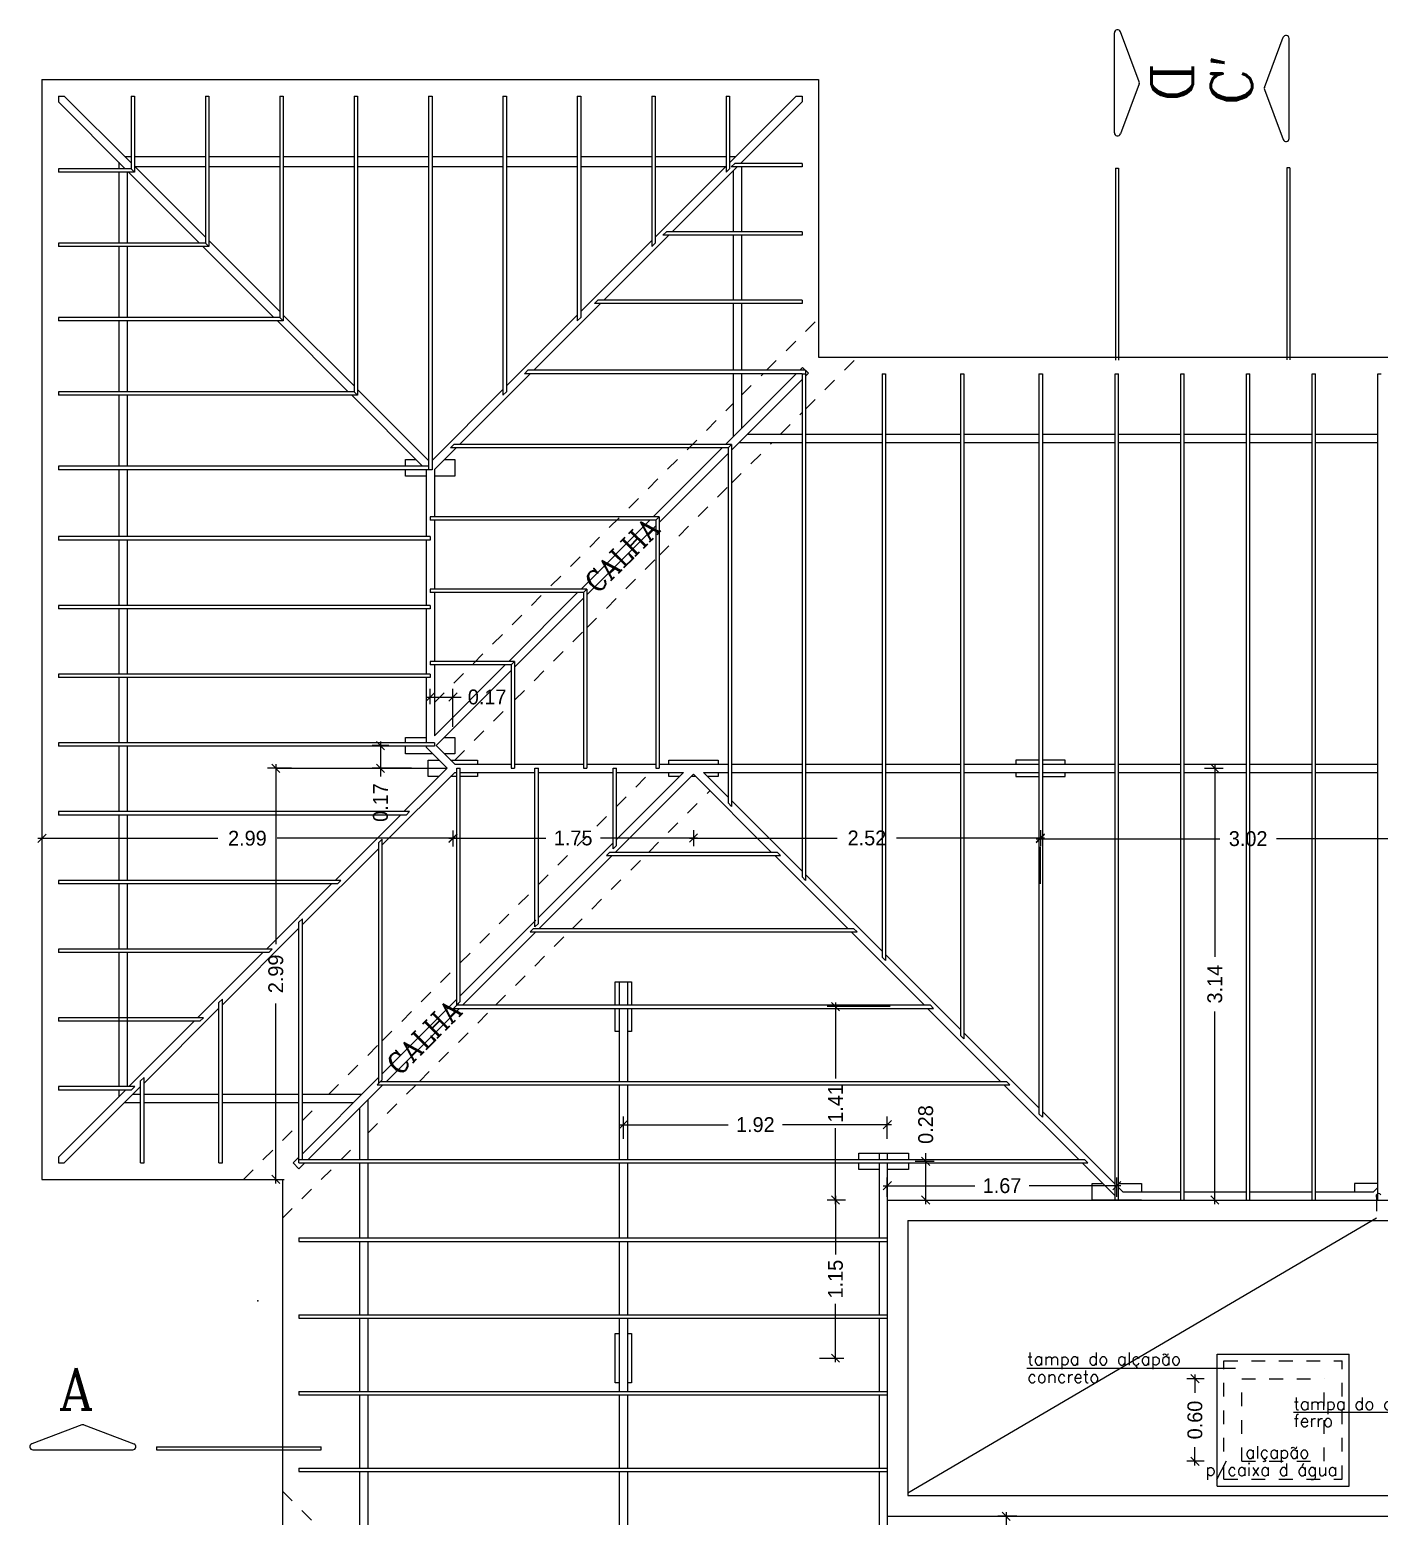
# Model space of a CAD drawing. Extents: x 63 to 100, y -593278 to 70.
# Drawn here: x 82.86 to 92.67, y 58.02 to 68.83 of the extents above; entities that cross this region are included whole.
import ezdxf

# ---------------------------------------------------------------- set-up
doc = ezdxf.new("R2010")
doc.units = 0
doc.header["$LTSCALE"] = 2
doc.linetypes.add('DASHED2', pattern=[0.375, 0.25, -0.125])
doc.layers.get('0').update_dxf_attribs({"linetype": 'CONTINUOUS'})
doc.layers.get('DEFPOINTS').update_dxf_attribs({"linetype": 'CONTINUOUS'})
for name, color, linetype in [('COTAS', 244, 'CONTINUOUS'), ('MADEIRAMENTODETELHADO', 244, 'CONTINUOUS'), ('PAREDE', 7, 'CONTINUOUS'), ('TELHADO', 30, 'CONTINUOUS'), ('TEXTO', 1, 'CONTINUOUS')]:
    doc.layers.add(name, color=color, linetype=linetype)
doc.styles.add('ROMANC', font='ROMANC.SHX')
doc.dimstyles.get("Standard").update_dxf_attribs({"dimtxt": 0.18, "dimasz": 0.18, "dimexe": 0.18, "dimexo": 0.0625, "dimgap": 0.09, "dimtad": 0, "dimtih": 1, "dimtoh": 1, "dimdec": 4, "dimzin": 0, "dimtxsty": 'STANDARD', "dimcen": 0.09, "dimazin": 3, "dimtfac": 1, "dimtdec": 4, "dimtofl": 0, "dimtmove": 0, "dimatfit": 3, "dimtolj": 1, "dimtzin": 0})

# ---------------------------------------------------------------- blocks, each defined once
blk = doc.blocks.new('_OBLIQUE')
at = {"color": 0, "linetype": 'BYBLOCK'}
blk.add_line((-0.5, -0.5), (0.5, 0.5), dxfattribs=at)
blk = doc.blocks.new('*D5')
at = {"color": 244, "linetype": 'BYBLOCK', "ltscale": 0.2}
for p, q in [((71.384, 59.532), (71.257, 59.532)), ((71.317, 59.562), (71.317, 59.43)), ((71.317, 58.902), (71.317, 59.034)), ((71.384, 58.932), (71.257, 58.932))]:
    blk.add_line(p, q, dxfattribs=at)
at = {"layer": 'DEFPOINTS', "color": 0, "linetype": 'BYBLOCK', "ltscale": 0.2}
for p in [(72.224, 59.532), (71.317, 58.932), (72.224, 58.932)]:
    blk.add_point(p, dxfattribs=at)
at = {"color": 244, "linetype": 'BYBLOCK', "ltscale": 0.2, "xscale": 0.06, "yscale": 0.06, "zscale": 0.06}
for p, rotation in [((71.317, 59.532), 90), ((71.317, 58.932), 270)]:
    blk.add_blockref('_OBLIQUE', p, dxfattribs=dict(at, rotation=rotation))
at = {"color": 30, "linetype": 'BYBLOCK', "ltscale": 0.2, "insert": (71.317, 59.232), "char_height": 0.108, "attachment_point": 5, "rotation": 90}
blk.add_mtext('\\A1;0.60', dxfattribs=at)
blk = doc.blocks.new('*D41')
at = {"color": 244, "linetype": 'BYBLOCK', "ltscale": 0.2}
for p, q in [((90.011, 60.6), (90.011, 60.66)), ((89.934, 60.6), (90.071, 60.6)), ((90.011, 60.288), (90.011, 60.6)), ((89.934, 60.318), (90.071, 60.318))]:
    blk.add_line(p, q, dxfattribs=at)
at = {"layer": 'DEFPOINTS', "color": 0, "linetype": 'BYBLOCK', "ltscale": 0.2}
for p in [(89.094, 60.6), (90.011, 60.6), (89.094, 60.318)]:
    blk.add_point(p, dxfattribs=at)
at = {"color": 244, "linetype": 'BYBLOCK', "ltscale": 0.2, "xscale": 0.06, "yscale": 0.06, "zscale": 0.06}
for p, rotation in [((90.011, 60.6), 90), ((90.011, 60.318), 270)]:
    blk.add_blockref('_OBLIQUE', p, dxfattribs=dict(at, rotation=rotation))
at = {"color": 30, "linetype": 'BYBLOCK', "ltscale": 0.2, "insert": (90.011, 60.867), "char_height": 0.108, "attachment_point": 5, "rotation": 90}
blk.add_mtext('\\A1;0.28', dxfattribs=at)
blk = doc.blocks.new('*D42')
at = {"color": 244, "linetype": 'BYBLOCK', "ltscale": 0.2}
for p, q in [((89.064, 61.239), (89.731, 61.239)), ((89.094, 61.158), (89.094, 61.299)), ((90.794, 61.239), (90.127, 61.239)), ((90.764, 61.158), (90.764, 61.299))]:
    blk.add_line(p, q, dxfattribs=at)
at = {"layer": 'DEFPOINTS', "color": 0, "linetype": 'BYBLOCK', "ltscale": 0.2}
for p in [(90.764, 61.239), (89.094, 60.318), (90.764, 60.318)]:
    blk.add_point(p, dxfattribs=at)
at = {"color": 244, "linetype": 'BYBLOCK', "ltscale": 0.2, "xscale": 0.06, "yscale": 0.06, "zscale": 0.06, "rotation": 180}
blk.add_blockref('_OBLIQUE', (89.094, 61.239), dxfattribs=at)
at = {"color": 244, "linetype": 'BYBLOCK', "ltscale": 0.2, "xscale": 0.06, "yscale": 0.06, "zscale": 0.06}
blk.add_blockref('_OBLIQUE', (90.764, 61.239), dxfattribs=at)
at = {"color": 30, "linetype": 'BYBLOCK', "ltscale": 0.2, "insert": (89.929, 61.239), "char_height": 0.108, "attachment_point": 5}
blk.add_mtext('\\A1;1.67', dxfattribs=at)
blk = doc.blocks.new('*D43')
at = {"color": 244, "linetype": 'BYBLOCK', "ltscale": 0.2}
for p, q in [((87.144, 60.984), (87.936, 60.984)), ((87.174, 60.882), (87.174, 61.044)), ((89.124, 60.984), (88.332, 60.984)), ((89.094, 60.882), (89.094, 61.044))]:
    blk.add_line(p, q, dxfattribs=at)
at = {"layer": 'DEFPOINTS', "color": 0, "linetype": 'BYBLOCK', "ltscale": 0.2}
for p in [(89.094, 60.984), (87.174, 60.042), (89.094, 60.042)]:
    blk.add_point(p, dxfattribs=at)
at = {"color": 244, "linetype": 'BYBLOCK', "ltscale": 0.2, "xscale": 0.06, "yscale": 0.06, "zscale": 0.06, "rotation": 180}
blk.add_blockref('_OBLIQUE', (87.174, 60.984), dxfattribs=at)
at = {"color": 244, "linetype": 'BYBLOCK', "ltscale": 0.2, "xscale": 0.06, "yscale": 0.06, "zscale": 0.06}
blk.add_blockref('_OBLIQUE', (89.094, 60.984), dxfattribs=at)
at = {"color": 30, "linetype": 'BYBLOCK', "ltscale": 0.2, "insert": (88.134, 60.984), "char_height": 0.108, "attachment_point": 5}
blk.add_mtext('\\A1;1.92', dxfattribs=at)
blk = doc.blocks.new('*D44')
at = {"color": 244, "linetype": 'BYBLOCK', "ltscale": 0.2}
for p, q in [((88.18, 61.755), (88.18, 61.201)), ((88.577, 61.725), (88.12, 61.725)), ((88.18, 60.288), (88.18, 60.841)), ((88.254, 60.318), (88.12, 60.318))]:
    blk.add_line(p, q, dxfattribs=at)
at = {"layer": 'DEFPOINTS', "color": 0, "linetype": 'BYBLOCK', "ltscale": 0.2}
for p in [(89.417, 61.725), (88.18, 60.318), (89.094, 60.318)]:
    blk.add_point(p, dxfattribs=at)
at = {"color": 244, "linetype": 'BYBLOCK', "ltscale": 0.2, "xscale": 0.06, "yscale": 0.06, "zscale": 0.06}
for p, rotation in [((88.18, 61.725), 90), ((88.18, 60.318), 270)]:
    blk.add_blockref('_OBLIQUE', p, dxfattribs=dict(at, rotation=rotation))
at = {"color": 30, "linetype": 'BYBLOCK', "ltscale": 0.2, "insert": (88.18, 61.021), "char_height": 0.108, "attachment_point": 5, "rotation": 90}
blk.add_mtext('\\A1;1.41', dxfattribs=at)
blk = doc.blocks.new('*D45')
at = {"color": 244, "linetype": 'BYBLOCK', "ltscale": 0.2}
for p, q in [((88.19, 60.348), (88.19, 59.923)), ((88.254, 60.318), (88.13, 60.318)), ((88.19, 59.138), (88.19, 59.563)), ((88.074, 59.168), (88.25, 59.168))]:
    blk.add_line(p, q, dxfattribs=at)
at = {"layer": 'DEFPOINTS', "color": 0, "linetype": 'BYBLOCK', "ltscale": 0.2}
for p in [(89.094, 60.318), (87.234, 59.168), (88.19, 59.168)]:
    blk.add_point(p, dxfattribs=at)
at = {"color": 244, "linetype": 'BYBLOCK', "ltscale": 0.2, "xscale": 0.06, "yscale": 0.06, "zscale": 0.06}
for p, rotation in [((88.19, 60.318), 90), ((88.19, 59.168), 270)]:
    blk.add_blockref('_OBLIQUE', p, dxfattribs=dict(at, rotation=rotation))
at = {"color": 30, "linetype": 'BYBLOCK', "ltscale": 0.2, "insert": (88.19, 59.743), "char_height": 0.108, "attachment_point": 5, "rotation": 90}
blk.add_mtext('\\A1;1.15', dxfattribs=at)
blk = doc.blocks.new('*D46')
at = {"color": 244, "linetype": 'BYBLOCK', "ltscale": 0.2}
for p, q in [((92.144, 63.488), (92.144, 62.086)), ((92.069, 63.458), (92.204, 63.458)), ((92.144, 60.288), (92.144, 61.69)), ((92.069, 60.318), (92.204, 60.318))]:
    blk.add_line(p, q, dxfattribs=at)
at = {"layer": 'DEFPOINTS', "color": 0, "linetype": 'BYBLOCK', "ltscale": 0.2}
for p in [(91.229, 63.458), (92.144, 63.458), (91.229, 60.318)]:
    blk.add_point(p, dxfattribs=at)
at = {"color": 244, "linetype": 'BYBLOCK', "ltscale": 0.2, "xscale": 0.06, "yscale": 0.06, "zscale": 0.06}
for p, rotation in [((92.144, 63.458), 90), ((92.144, 60.318), 270)]:
    blk.add_blockref('_OBLIQUE', p, dxfattribs=dict(at, rotation=rotation))
at = {"color": 30, "linetype": 'BYBLOCK', "ltscale": 0.2, "insert": (92.144, 61.888), "char_height": 0.108, "attachment_point": 5, "rotation": 90}
blk.add_mtext('\\A1;3.14', dxfattribs=at)
blk = doc.blocks.new('*D47')
at = {"color": 244, "linetype": 'BYBLOCK', "ltscale": 0.2}
for p, q in [((85.577, 63.488), (85.577, 62.179)), ((85.691, 63.458), (85.517, 63.458)), ((85.577, 60.438), (85.577, 61.747)), ((85.534, 60.468), (85.637, 60.468))]:
    blk.add_line(p, q, dxfattribs=at)
at = {"layer": 'DEFPOINTS', "color": 0, "linetype": 'BYBLOCK', "ltscale": 0.2}
for p in [(85.577, 63.458), (86.531, 63.458), (84.694, 60.468)]:
    blk.add_point(p, dxfattribs=at)
at = {"color": 244, "linetype": 'BYBLOCK', "ltscale": 0.2, "xscale": 0.06, "yscale": 0.06, "zscale": 0.06}
for p, rotation in [((85.577, 63.458), 90), ((85.577, 60.468), 270)]:
    blk.add_blockref('_OBLIQUE', p, dxfattribs=dict(at, rotation=rotation))
at = {"color": 30, "linetype": 'BYBLOCK', "ltscale": 0.2, "insert": (85.577, 61.963), "char_height": 0.108, "attachment_point": 5, "rotation": 90}
blk.add_mtext('\\A1;2.99', dxfattribs=at)
blk = doc.blocks.new('*D48')
at = {"color": 244, "linetype": 'BYBLOCK', "ltscale": 0.2}
for p, q in [((84.929, 63.623), (84.808, 63.623)), ((84.868, 63.653), (84.868, 63.458)), ((85.094, 63.458), (84.808, 63.458)), ((84.868, 63.458), (84.868, 63.398))]:
    blk.add_line(p, q, dxfattribs=at)
at = {"layer": 'DEFPOINTS', "color": 0, "linetype": 'BYBLOCK', "ltscale": 0.2}
for p in [(85.769, 63.623), (84.868, 63.458), (85.934, 63.458)]:
    blk.add_point(p, dxfattribs=at)
at = {"color": 244, "linetype": 'BYBLOCK', "ltscale": 0.2, "xscale": 0.06, "yscale": 0.06, "zscale": 0.06}
for p, rotation in [((84.868, 63.623), 90), ((84.868, 63.458), 270)]:
    blk.add_blockref('_OBLIQUE', p, dxfattribs=dict(at, rotation=rotation))
at = {"color": 30, "linetype": 'BYBLOCK', "ltscale": 0.2, "insert": (84.868, 63.209), "char_height": 0.108, "attachment_point": 5, "rotation": 90}
blk.add_mtext('\\A1;0.17', dxfattribs=at)
blk = doc.blocks.new('*D49')
at = {"color": 244, "linetype": 'BYBLOCK', "ltscale": 0.2}
for p, q in [((85.769, 64.463), (85.769, 64.575)), ((85.934, 64.298), (85.934, 64.575)), ((85.739, 64.515), (85.934, 64.515)), ((85.934, 64.515), (85.994, 64.515))]:
    blk.add_line(p, q, dxfattribs=at)
at = {"layer": 'DEFPOINTS', "color": 0, "linetype": 'BYBLOCK', "ltscale": 0.2}
for p in [(85.934, 64.515), (85.769, 63.623), (85.934, 63.458)]:
    blk.add_point(p, dxfattribs=at)
at = {"color": 244, "linetype": 'BYBLOCK', "ltscale": 0.2, "xscale": 0.06, "yscale": 0.06, "zscale": 0.06, "rotation": 180}
blk.add_blockref('_OBLIQUE', (85.769, 64.515), dxfattribs=at)
at = {"color": 244, "linetype": 'BYBLOCK', "ltscale": 0.2, "xscale": 0.06, "yscale": 0.06, "zscale": 0.06}
blk.add_blockref('_OBLIQUE', (85.934, 64.515), dxfattribs=at)
at = {"color": 30, "linetype": 'BYBLOCK', "ltscale": 0.2, "insert": (86.183, 64.515), "char_height": 0.108, "attachment_point": 5}
blk.add_mtext('\\A1;0.17', dxfattribs=at)
blk = doc.blocks.new('*D50')
at = {"color": 244, "linetype": 'BYBLOCK', "ltscale": 0.2}
for p, q in [((82.944, 62.618), (82.944, 62.505)), ((85.934, 62.618), (85.934, 62.505)), ((82.914, 62.565), (84.223, 62.565)), ((85.964, 62.565), (84.655, 62.565))]:
    blk.add_line(p, q, dxfattribs=at)
at = {"layer": 'DEFPOINTS', "color": 0, "linetype": 'BYBLOCK', "ltscale": 0.2}
for p in [(82.944, 63.458), (85.934, 63.458), (82.944, 62.565)]:
    blk.add_point(p, dxfattribs=at)
at = {"color": 244, "linetype": 'BYBLOCK', "ltscale": 0.2, "xscale": 0.06, "yscale": 0.06, "zscale": 0.06, "rotation": 180}
blk.add_blockref('_OBLIQUE', (82.944, 62.565), dxfattribs=at)
at = {"color": 244, "linetype": 'BYBLOCK', "ltscale": 0.2, "xscale": 0.06, "yscale": 0.06, "zscale": 0.06}
blk.add_blockref('_OBLIQUE', (85.934, 62.565), dxfattribs=at)
at = {"color": 30, "linetype": 'BYBLOCK', "ltscale": 0.2, "insert": (84.439, 62.565), "char_height": 0.108, "attachment_point": 5}
blk.add_mtext('\\A1;2.99', dxfattribs=at)
blk = doc.blocks.new('*D51')
at = {"color": 244, "linetype": 'BYBLOCK', "ltscale": 0.2}
for p, q in [((85.934, 62.618), (85.934, 62.503)), ((87.684, 62.618), (87.684, 62.503)), ((85.904, 62.563), (86.611, 62.563)), ((87.714, 62.563), (87.007, 62.563))]:
    blk.add_line(p, q, dxfattribs=at)
at = {"layer": 'DEFPOINTS', "color": 0, "linetype": 'BYBLOCK', "ltscale": 0.2}
for p in [(85.934, 63.458), (87.684, 63.458), (87.684, 62.563)]:
    blk.add_point(p, dxfattribs=at)
at = {"color": 244, "linetype": 'BYBLOCK', "ltscale": 0.2, "xscale": 0.06, "yscale": 0.06, "zscale": 0.06, "rotation": 180}
blk.add_blockref('_OBLIQUE', (85.934, 62.563), dxfattribs=at)
at = {"color": 244, "linetype": 'BYBLOCK', "ltscale": 0.2, "xscale": 0.06, "yscale": 0.06, "zscale": 0.06}
blk.add_blockref('_OBLIQUE', (87.684, 62.563), dxfattribs=at)
at = {"color": 30, "linetype": 'BYBLOCK', "ltscale": 0.2, "insert": (86.809, 62.563), "char_height": 0.108, "attachment_point": 5}
blk.add_mtext('\\A1;1.75', dxfattribs=at)
blk = doc.blocks.new('*D52')
at = {"color": 244, "linetype": 'BYBLOCK', "ltscale": 0.2}
for p, q in [((87.684, 62.618), (87.684, 62.5)), ((90.208, 62.618), (90.208, 62.5)), ((87.654, 62.56), (88.73, 62.56)), ((90.238, 62.56), (89.162, 62.56))]:
    blk.add_line(p, q, dxfattribs=at)
at = {"layer": 'DEFPOINTS', "color": 0, "linetype": 'BYBLOCK', "ltscale": 0.2}
for p in [(87.684, 63.458), (90.208, 63.458), (90.208, 62.56)]:
    blk.add_point(p, dxfattribs=at)
at = {"color": 244, "linetype": 'BYBLOCK', "ltscale": 0.2, "xscale": 0.06, "yscale": 0.06, "zscale": 0.06, "rotation": 180}
blk.add_blockref('_OBLIQUE', (87.684, 62.56), dxfattribs=at)
at = {"color": 244, "linetype": 'BYBLOCK', "ltscale": 0.2, "xscale": 0.06, "yscale": 0.06, "zscale": 0.06}
blk.add_blockref('_OBLIQUE', (90.208, 62.56), dxfattribs=at)
at = {"color": 30, "linetype": 'BYBLOCK', "ltscale": 0.2, "insert": (88.946, 62.56), "char_height": 0.108, "attachment_point": 5}
blk.add_mtext('\\A1;2.52', dxfattribs=at)
blk = doc.blocks.new('*D53')
at = {"color": 244, "linetype": 'BYBLOCK', "ltscale": 0.2}
for p, q in [((90.178, 62.946), (91.512, 62.946)), ((93.261, 62.946), (91.926, 62.946)), ((90.208, 62.618), (90.208, 62.886)), ((93.231, 62.618), (93.231, 62.886))]:
    blk.add_line(p, q, dxfattribs=at)
at = {"layer": 'DEFPOINTS', "color": 0, "linetype": 'BYBLOCK', "ltscale": 0.2}
for p in [(90.208, 63.458), (93.231, 63.458), (93.231, 62.946)]:
    blk.add_point(p, dxfattribs=at)
at = {"color": 244, "linetype": 'BYBLOCK', "ltscale": 0.2, "xscale": 0.06, "yscale": 0.06, "zscale": 0.06, "rotation": 180}
blk.add_blockref('_OBLIQUE', (90.208, 62.946), dxfattribs=at)
at = {"color": 244, "linetype": 'BYBLOCK', "ltscale": 0.2, "xscale": 0.06, "yscale": 0.06, "zscale": 0.06}
blk.add_blockref('_OBLIQUE', (93.231, 62.946), dxfattribs=at)
at = {"color": 30, "linetype": 'BYBLOCK', "ltscale": 0.2, "insert": (91.719, 62.946), "char_height": 0.108, "attachment_point": 5}
blk.add_mtext('\\A1;3.02', dxfattribs=at)
blk = doc.blocks.new('*D54')
at = {"color": 244, "linetype": 'BYBLOCK', "ltscale": 0.2}
for p, q in [((89.454, 58.018), (89.316, 58.018)), ((89.376, 58.048), (89.376, 57.556)), ((89.376, 56.667), (89.376, 57.16)), ((89.454, 56.697), (89.316, 56.697))]:
    blk.add_line(p, q, dxfattribs=at)
at = {"layer": 'DEFPOINTS', "color": 0, "linetype": 'BYBLOCK', "ltscale": 0.2}
for p in [(89.376, 58.018), (90.294, 58.018), (90.294, 56.697)]:
    blk.add_point(p, dxfattribs=at)
at = {"color": 244, "linetype": 'BYBLOCK', "ltscale": 0.2, "xscale": 0.06, "yscale": 0.06, "zscale": 0.06}
for p, rotation in [((89.376, 58.018), 90), ((89.376, 56.697), 270)]:
    blk.add_blockref('_OBLIQUE', p, dxfattribs=dict(at, rotation=rotation))
at = {"color": 30, "linetype": 'BYBLOCK', "ltscale": 0.2, "insert": (89.376, 57.358), "char_height": 0.108, "attachment_point": 5, "rotation": 90}
blk.add_mtext('\\A1;1.32', dxfattribs=at)

msp = doc.modelspace()

# ---------------------------------------------------------------- linework, layer by layer
at = {"layer": 'COTAS', "color": 244, "ltscale": 0.2}
msp.add_line((84.646, 63.458), (85.892, 63.458), dxfattribs=at)
at = {"layer": 'MADEIRAMENTODETELHADO', "color": 30, "linetype": 'CONTINUOUS', "ltscale": 0.5}
for p, q in [((82.944, 68.468), (82.944, 60.468)), ((82.944, 68.468), (88.594, 68.468)), ((88.594, 68.468), (88.594, 66.448)), ((83.593, 68.348), (83.593, 67.819)), ((83.593, 68.348), (83.618, 68.348)), ((83.618, 68.348), (83.618, 67.794)), ((84.134, 68.348), (84.134, 67.278)), ((84.134, 68.348), (84.159, 68.348)), ((84.159, 68.348), (84.159, 67.253)), ((84.675, 68.348), (84.675, 66.737)), ((84.675, 68.348), (84.7, 68.348)), ((84.7, 68.348), (84.7, 66.712)), ((85.216, 68.348), (85.216, 66.196)), ((85.216, 68.348), (85.241, 68.348)), ((85.241, 68.348), (85.241, 66.171)), ((85.757, 68.348), (85.757, 65.63)), ((85.757, 68.348), (85.782, 68.348)), ((85.782, 68.348), (85.782, 65.63)), ((86.298, 68.348), (86.298, 66.171)), ((86.298, 68.348), (86.323, 68.348)), ((86.323, 68.348), (86.323, 66.196)), ((86.839, 68.348), (86.839, 66.712)), ((86.839, 68.348), (86.864, 68.348)), ((86.864, 68.348), (86.864, 66.737)), ((87.38, 68.348), (87.38, 67.253)), ((87.38, 68.348), (87.405, 68.348)), ((87.405, 68.348), (87.405, 67.278)), ((87.921, 68.348), (87.921, 67.794)), ((87.921, 68.348), (87.946, 68.348)), ((87.946, 68.348), (87.946, 67.819)), ((83.547, 67.908), (83.593, 67.908)), ((83.618, 67.908), (84.134, 67.908)), ((84.159, 67.908), (84.675, 67.908)), ((84.7, 67.908), (85.216, 67.908)), ((85.241, 67.908), (85.757, 67.908)), ((85.782, 67.908), (86.298, 67.908)), ((86.323, 67.908), (86.839, 67.908)), ((86.864, 67.908), (87.38, 67.908)), ((87.405, 67.908), (87.921, 67.908)), ((87.946, 67.908), (87.992, 67.908)), ((83.064, 67.819), (83.064, 67.794)), ((83.504, 67.866), (83.504, 67.819)), ((83.504, 67.794), (83.504, 67.278)), ((83.564, 67.794), (83.564, 67.278)), ((87.974, 67.806), (87.974, 67.36)), ((88.034, 67.866), (88.034, 67.858)), ((88.034, 67.833), (88.034, 67.36)), ((88.474, 67.858), (88.474, 67.833)), ((88.474, 67.36), (88.474, 67.335)), ((83.064, 67.278), (83.064, 67.253)), ((83.504, 67.253), (83.504, 66.737)), ((83.564, 67.253), (83.564, 66.737)), ((87.974, 67.335), (87.974, 66.863)), ((88.034, 67.335), (88.034, 66.863)), ((87.974, 66.838), (87.974, 66.353)), ((88.034, 66.838), (88.034, 66.353)), ((88.474, 66.863), (88.474, 66.838)), ((83.064, 66.737), (83.064, 66.712)), ((83.504, 66.712), (83.504, 66.196)), ((83.564, 66.712), (83.564, 66.196)), ((88.594, 66.448), (94.844, 66.448)), ((87.974, 66.328), (87.974, 65.87)), ((88.034, 66.328), (88.034, 65.93)), ((88.474, 66.328), (88.499, 66.328)), ((89.057, 66.328), (89.082, 66.328)), ((89.627, 66.328), (89.652, 66.328)), ((90.197, 66.328), (90.222, 66.328)), ((90.752, 66.328), (90.777, 66.328)), ((91.229, 66.328), (91.254, 66.328)), ((91.707, 66.328), (91.732, 66.328)), ((92.184, 66.328), (92.209, 66.328)), ((92.662, 66.328), (92.687, 66.328)), ((83.064, 66.196), (83.064, 66.171)), ((83.504, 66.171), (83.504, 65.655)), ((83.564, 66.171), (83.564, 65.655)), ((88.077, 65.888), (88.474, 65.888)), ((88.499, 65.888), (89.057, 65.888)), ((89.082, 65.888), (89.627, 65.888)), ((89.652, 65.888), (90.197, 65.888)), ((90.222, 65.888), (90.752, 65.888)), ((90.777, 65.888), (91.229, 65.888)), ((91.254, 65.888), (91.707, 65.888)), ((91.732, 65.888), (92.184, 65.888)), ((92.209, 65.888), (92.662, 65.888)), ((88.017, 65.828), (88.474, 65.828)), ((88.499, 65.828), (89.057, 65.828)), ((89.082, 65.828), (89.627, 65.828)), ((89.652, 65.828), (90.197, 65.828)), ((90.222, 65.828), (90.752, 65.828)), ((90.777, 65.828), (91.229, 65.828)), ((91.254, 65.828), (91.707, 65.828)), ((91.732, 65.828), (92.184, 65.828)), ((92.209, 65.828), (92.662, 65.828)), ((83.064, 65.655), (83.064, 65.63)), ((83.504, 65.63), (83.504, 65.143)), ((83.564, 65.63), (83.564, 65.143)), ((83.064, 65.143), (83.064, 65.118)), ((83.504, 65.118), (83.504, 64.643)), ((83.564, 65.118), (83.564, 64.643)), ((83.064, 64.643), (83.064, 64.618)), ((83.504, 64.618), (83.504, 64.143)), ((83.564, 64.618), (83.564, 64.143)), ((83.064, 64.143), (83.064, 64.118)), ((83.504, 64.118), (83.504, 63.643)), ((83.564, 64.118), (83.564, 63.643)), ((83.064, 63.643), (83.064, 63.618)), ((83.504, 63.618), (83.504, 63.143)), ((83.564, 63.618), (83.564, 63.143)), ((83.064, 63.143), (83.064, 63.118)), ((83.504, 63.118), (83.504, 62.643)), ((83.564, 63.118), (83.564, 62.643)), ((83.064, 62.643), (83.064, 62.618)), ((83.504, 62.618), (83.504, 62.143)), ((83.564, 62.618), (83.564, 62.143)), ((83.064, 62.143), (83.064, 62.118)), ((83.504, 62.118), (83.504, 61.143)), ((83.564, 62.118), (83.564, 61.143)), ((87.144, 61.905), (87.144, 61.737)), ((87.204, 61.905), (87.204, 61.737)), ((83.064, 61.643), (83.064, 61.618)), ((87.144, 61.712), (87.144, 61.181)), ((87.204, 61.712), (87.204, 61.181)), ((83.064, 61.143), (83.064, 61.118)), ((83.504, 61.118), (83.504, 61.07)), ((83.607, 61.088), (83.662, 61.088)), ((83.687, 61.088), (84.232, 61.088)), ((84.257, 61.088), (84.814, 61.088)), ((84.839, 61.088), (85.272, 61.088)), ((87.144, 61.156), (87.144, 60.613)), ((87.204, 61.156), (87.204, 60.613)), ((83.547, 61.028), (83.662, 61.028)), ((83.687, 61.028), (84.232, 61.028)), ((84.257, 61.028), (84.814, 61.028)), ((84.839, 61.028), (85.212, 61.028)), ((85.254, 60.986), (85.254, 60.613)), ((85.314, 61.046), (85.314, 60.613)), ((83.662, 60.588), (83.687, 60.588)), ((84.232, 60.588), (84.257, 60.588)), ((85.254, 60.588), (85.254, 60.042)), ((85.314, 60.588), (85.314, 60.042)), ((87.144, 60.588), (87.144, 60.042)), ((87.204, 60.588), (87.204, 60.042)), ((82.944, 60.468), (84.694, 60.468)), ((84.694, 60.468), (84.694, 57.918)), ((84.814, 60.042), (84.814, 60.017)), ((85.254, 60.017), (85.254, 59.484)), ((85.314, 60.017), (85.314, 59.484)), ((87.144, 60.017), (87.144, 59.484)), ((87.204, 60.017), (87.204, 59.484)), ((84.814, 59.484), (84.814, 59.459)), ((85.254, 59.459), (85.254, 58.926)), ((85.314, 59.459), (85.314, 58.926)), ((87.144, 59.459), (87.144, 58.926)), ((87.204, 59.459), (87.204, 58.926)), ((84.814, 58.926), (84.814, 58.901)), ((85.254, 58.901), (85.254, 58.368)), ((85.314, 58.901), (85.314, 58.368)), ((87.144, 58.901), (87.144, 58.368)), ((87.204, 58.901), (87.204, 58.368)), ((84.814, 58.368), (84.814, 58.343)), ((85.254, 58.343), (85.254, 57.798)), ((85.314, 58.343), (85.314, 57.798)), ((87.144, 58.343), (87.144, 57.798)), ((87.204, 58.343), (87.204, 57.798))]:
    msp.add_line(p, q, dxfattribs=at)
at = {"layer": 'MADEIRAMENTODETELHADO', "color": 244, "linetype": 'CONTINUOUS', "ltscale": 0.5}
for p, q in [((83.064, 68.348), (83.107, 68.348)), ((83.064, 68.348), (83.064, 68.306)), ((88.432, 68.348), (88.474, 68.348)), ((88.474, 68.348), (88.474, 68.306)), ((83.064, 60.63), (83.064, 60.588)), ((83.064, 60.588), (83.107, 60.588))]:
    msp.add_line(p, q, dxfattribs=at)
at = {"layer": 'MADEIRAMENTODETELHADO', "color": 30, "ltscale": 0.2}
msp.add_line((92.654, 60.338), (92.654, 60.356), dxfattribs=at)
at = {"layer": 'MADEIRAMENTODETELHADO', "color": 5, "ltscale": 0.2}
msp.add_line((89.094, 60.318), (94.344, 60.318), dxfattribs=at)
at = {"layer": 'MADEIRAMENTODETELHADO', "color": 30, "ltscale": 0.2}
msp.add_arc((92.669, 60.349), 0.0164, 24.1849, 156.078, dxfattribs=at)
at = {"layer": 'PAREDE', "color": 5, "ltscale": 0.2}
for p, q in [((89.094, 60.318), (94.344, 60.318)), ((89.094, 60.318), (89.094, 58.018)), ((89.244, 60.168), (89.244, 58.168)), ((89.244, 60.168), (94.194, 60.168)), ((89.244, 58.168), (94.274, 58.168)), ((89.094, 58.018), (94.344, 58.018)), ((89.094, 58.018), (94.344, 58.018))]:
    msp.add_line(p, q, dxfattribs=at)
at = {"layer": 'PAREDE', "color": 244, "linetype": 'CONTINUOUS', "ltscale": 0.3}
for p, q in [((91.493, 58.238), (91.493, 59.198)), ((91.493, 59.198), (92.453, 59.198))]:
    msp.add_line(p, q, dxfattribs=at)
at = {"layer": 'PAREDE', "color": 30, "linetype": 'DASHED2', "ltscale": 0.1}
for p, q in [((91.543, 58.288), (91.543, 59.148)), ((91.543, 59.148), (92.403, 59.148)), ((92.403, 58.288), (92.403, 59.148)), ((91.673, 58.418), (91.673, 59.018)), ((91.673, 59.018), (92.273, 59.018)), ((92.273, 58.418), (92.273, 59.018)), ((91.673, 58.418), (92.273, 58.418)), ((91.543, 58.288), (92.403, 58.288))]:
    msp.add_line(p, q, dxfattribs=at)
at = {"layer": 'PAREDE', "color": 244, "linetype": 'CONTINUOUS', "ltscale": 0.1}
for p, q in [((92.453, 58.238), (92.453, 59.198)), ((91.493, 58.238), (92.453, 58.238))]:
    msp.add_line(p, q, dxfattribs=at)
at = {"layer": 'TELHADO', "color": 244, "ltscale": 0.2}
for p, q in [((83.107, 68.348), (83.593, 67.862)), ((87.946, 67.862), (88.432, 68.348)), ((83.064, 68.306), (83.55, 67.819)), ((88.027, 67.858), (88.474, 68.306)), ((83.575, 67.794), (84.091, 67.278)), ((83.618, 67.837), (84.134, 67.321)), ((87.405, 67.321), (87.921, 67.837)), ((87.529, 67.36), (88.002, 67.833)), ((84.116, 67.253), (84.632, 66.737)), ((84.159, 67.296), (84.675, 66.78)), ((86.864, 66.78), (87.38, 67.296)), ((87.032, 66.863), (87.504, 67.335)), ((87.38, 67.253), (87.405, 67.278)), ((86.522, 66.353), (87.007, 66.838)), ((84.657, 66.712), (85.173, 66.196)), ((84.7, 66.755), (85.216, 66.239)), ((86.323, 66.239), (86.839, 66.755)), ((85.983, 65.814), (86.497, 66.328)), ((87.918, 65.814), (88.432, 66.328)), ((87.961, 65.772), (88.474, 66.286)), ((88.457, 66.353), (88.477, 66.374)), ((88.477, 66.374), (88.52, 66.331)), ((88.499, 66.311), (88.52, 66.331)), ((85.198, 66.171), (85.714, 65.655)), ((85.241, 66.214), (85.757, 65.698)), ((85.782, 65.698), (86.298, 66.214)), ((85.799, 65.631), (85.958, 65.789)), ((87.392, 65.288), (87.893, 65.789)), ((87.435, 65.246), (87.936, 65.747)), ((85.739, 65.631), (85.739, 65.143)), ((85.799, 65.631), (85.799, 65.288)), ((85.799, 65.263), (85.799, 64.762)), ((86.866, 64.762), (87.367, 65.263)), ((86.909, 64.72), (87.41, 65.221)), ((85.739, 65.118), (85.739, 64.643)), ((85.799, 64.737), (85.799, 64.236)), ((86.34, 64.236), (86.841, 64.737)), ((86.383, 64.194), (86.884, 64.695)), ((85.739, 64.618), (85.739, 64.143)), ((85.739, 64.118), (85.739, 63.643)), ((85.799, 64.211), (85.799, 63.695)), ((85.799, 63.695), (86.315, 64.211)), ((85.812, 63.623), (86.358, 64.169)), ((85.739, 63.618), (85.739, 63.611)), ((85.739, 63.611), (85.892, 63.458)), ((85.812, 63.623), (85.947, 63.488)), ((85.947, 63.488), (86.358, 63.488)), ((86.383, 63.488), (86.884, 63.488)), ((86.909, 63.488), (87.41, 63.488)), ((87.435, 63.488), (87.936, 63.488)), ((87.961, 63.488), (88.474, 63.488)), ((88.499, 63.488), (89.057, 63.488)), ((89.082, 63.488), (89.627, 63.488)), ((89.652, 63.488), (90.197, 63.488)), ((90.222, 63.488), (90.752, 63.488)), ((90.777, 63.488), (91.229, 63.488)), ((91.254, 63.488), (91.707, 63.488)), ((91.732, 63.488), (92.184, 63.488)), ((92.209, 63.488), (92.662, 63.488)), ((85.42, 62.901), (85.947, 63.428)), ((85.577, 63.143), (85.892, 63.458)), ((85.947, 63.428), (85.963, 63.428)), ((85.988, 63.428), (86.531, 63.428)), ((86.556, 63.428), (87.099, 63.428)), ((87.118, 62.849), (87.684, 63.416)), ((87.124, 63.428), (87.612, 63.428)), ((87.124, 62.94), (87.612, 63.428)), ((87.684, 63.416), (88.25, 62.849)), ((87.757, 63.428), (87.936, 63.249)), ((87.757, 63.428), (87.936, 63.428)), ((87.961, 63.428), (88.474, 63.428)), ((88.499, 63.428), (89.057, 63.428)), ((89.082, 63.428), (89.627, 63.428)), ((89.652, 63.428), (90.197, 63.428)), ((90.222, 63.428), (90.752, 63.428)), ((90.777, 63.428), (91.229, 63.428)), ((91.254, 63.428), (91.707, 63.428)), ((91.732, 63.428), (92.184, 63.428)), ((92.209, 63.428), (92.662, 63.428)), ((87.961, 63.224), (88.474, 62.71)), ((85.077, 62.643), (85.552, 63.118)), ((84.839, 62.321), (85.395, 62.876)), ((86.556, 62.372), (87.099, 62.915)), ((86.562, 62.293), (87.093, 62.824)), ((88.275, 62.824), (88.806, 62.293)), ((84.577, 62.143), (85.052, 62.618)), ((88.499, 62.685), (89.057, 62.128)), ((84.257, 61.738), (84.814, 62.296)), ((85.984, 61.8), (86.537, 62.353)), ((86.006, 61.737), (86.537, 62.268)), ((88.831, 62.268), (89.362, 61.737)), ((84.077, 61.643), (84.552, 62.118)), ((89.082, 62.103), (89.627, 61.558)), ((85.42, 61.236), (85.963, 61.779)), ((83.687, 61.168), (84.232, 61.713)), ((85.45, 61.181), (85.981, 61.712)), ((89.387, 61.712), (89.918, 61.181)), ((83.577, 61.143), (84.052, 61.618)), ((89.652, 61.533), (90.197, 60.988)), ((84.839, 60.655), (85.395, 61.211)), ((83.064, 60.63), (83.552, 61.118)), ((83.107, 60.588), (83.662, 61.143)), ((84.882, 60.613), (85.425, 61.156)), ((89.943, 61.156), (90.487, 60.613)), ((90.222, 60.963), (90.752, 60.433)), ((84.772, 60.588), (84.814, 60.63)), ((84.772, 60.588), (84.814, 60.546)), ((84.814, 60.546), (84.857, 60.588)), ((90.512, 60.588), (90.752, 60.348)), ((90.777, 60.408), (90.807, 60.378)), ((92.662, 60.408), (92.632, 60.378))]:
    msp.add_line(p, q, dxfattribs=at)
at = {"layer": 'TELHADO', "color": 30, "ltscale": 0.2}
for p, q in [((83.593, 67.819), (83.064, 67.819)), ((83.618, 67.794), (83.064, 67.794)), ((83.593, 67.819), (83.618, 67.794)), ((84.134, 67.833), (83.622, 67.833)), ((84.675, 67.833), (84.159, 67.833)), ((85.216, 67.833), (84.7, 67.833)), ((85.757, 67.833), (85.241, 67.833)), ((86.298, 67.833), (85.782, 67.833)), ((86.298, 67.833), (86.006, 67.833)), ((86.839, 67.833), (86.323, 67.833)), ((86.839, 67.833), (86.323, 67.833)), ((87.38, 67.833), (86.864, 67.833)), ((87.38, 67.833), (86.864, 67.833)), ((87.917, 67.833), (87.405, 67.833)), ((87.917, 67.833), (87.405, 67.833)), ((87.946, 67.819), (87.921, 67.794)), ((87.921, 67.794), (87.946, 67.819)), ((87.959, 67.833), (87.984, 67.858)), ((87.974, 67.833), (87.959, 67.833)), ((88.474, 67.833), (87.959, 67.833)), ((88.474, 67.858), (87.984, 67.858)), ((87.487, 67.36), (87.462, 67.335)), ((88.474, 67.36), (87.487, 67.36)), ((84.134, 67.278), (83.064, 67.278)), ((84.159, 67.253), (83.064, 67.253)), ((84.134, 67.278), (84.159, 67.253)), ((87.405, 67.278), (87.38, 67.253)), ((88.474, 67.335), (87.462, 67.335)), ((86.989, 66.863), (86.964, 66.838)), ((88.474, 66.838), (86.964, 66.838)), ((88.474, 66.863), (86.989, 66.863)), ((84.675, 66.737), (83.064, 66.737)), ((84.7, 66.712), (83.064, 66.712)), ((84.675, 66.737), (84.7, 66.712)), ((86.839, 66.712), (86.864, 66.737)), ((86.479, 66.353), (86.454, 66.328)), ((88.474, 66.328), (86.454, 66.328)), ((88.499, 66.353), (86.479, 66.353)), ((88.474, 66.328), (88.474, 62.668)), ((88.499, 66.353), (88.499, 62.643)), ((89.057, 66.328), (89.057, 62.085)), ((89.082, 66.328), (89.082, 62.06)), ((89.627, 66.328), (89.627, 61.515)), ((89.652, 66.328), (89.652, 61.49)), ((90.197, 66.328), (90.197, 60.945)), ((90.222, 66.328), (90.222, 60.92)), ((90.752, 60.318), (90.752, 66.328)), ((90.777, 60.318), (90.777, 66.328)), ((91.229, 60.318), (91.229, 66.328)), ((91.254, 60.318), (91.254, 66.328)), ((91.707, 60.318), (91.707, 66.328)), ((91.732, 60.318), (91.732, 66.328)), ((92.184, 60.318), (92.184, 66.328)), ((92.209, 60.318), (92.209, 66.328)), ((92.662, 60.318), (92.662, 66.328)), ((85.216, 66.196), (83.064, 66.196)), ((85.241, 66.171), (83.064, 66.171)), ((85.216, 66.196), (85.241, 66.171)), ((86.298, 66.171), (86.323, 66.196)), ((85.941, 65.814), (85.916, 65.789)), ((87.936, 65.789), (85.916, 65.789)), ((87.961, 65.814), (85.941, 65.814)), ((87.961, 65.814), (87.936, 65.789)), ((87.936, 65.789), (87.936, 63.206)), ((87.961, 65.814), (87.961, 63.181)), ((85.757, 65.655), (83.064, 65.655)), ((85.782, 65.63), (83.064, 65.63)), ((85.769, 65.288), (85.769, 65.263)), ((87.435, 65.288), (85.769, 65.288)), ((87.41, 65.263), (85.769, 65.263)), ((87.435, 65.288), (87.41, 65.263)), ((87.41, 65.263), (87.41, 63.458)), ((87.435, 65.288), (87.435, 63.458)), ((85.769, 65.143), (83.064, 65.143)), ((85.769, 65.118), (83.064, 65.118)), ((85.769, 65.143), (85.769, 65.118)), ((86.909, 64.762), (85.769, 64.762)), ((85.769, 64.762), (85.769, 64.737)), ((86.884, 64.737), (85.769, 64.737)), ((86.909, 64.762), (86.884, 64.737)), ((86.884, 64.737), (86.884, 63.458)), ((86.909, 64.762), (86.909, 63.458)), ((85.769, 64.643), (83.064, 64.643)), ((85.769, 64.618), (83.064, 64.618)), ((85.769, 64.643), (85.769, 64.618)), ((86.383, 64.236), (85.769, 64.236)), ((85.769, 64.236), (85.769, 64.211)), ((86.383, 64.236), (86.358, 64.211)), ((86.383, 64.236), (86.383, 63.458)), ((85.769, 64.143), (83.064, 64.143)), ((85.769, 64.118), (83.064, 64.118)), ((86.358, 64.211), (85.769, 64.211)), ((85.769, 64.143), (85.769, 64.118)), ((86.358, 64.211), (86.358, 63.458)), ((85.799, 63.643), (83.064, 63.643)), ((85.799, 63.618), (83.064, 63.618)), ((85.799, 63.643), (85.799, 63.618)), ((85.963, 63.458), (85.988, 63.458)), ((85.963, 61.736), (85.963, 63.458)), ((85.988, 61.761), (85.988, 63.458)), ((86.358, 63.458), (86.383, 63.458)), ((86.531, 63.458), (86.556, 63.458)), ((86.531, 62.304), (86.531, 63.458)), ((86.556, 62.329), (86.556, 63.458)), ((86.884, 63.458), (86.909, 63.458)), ((87.099, 63.458), (87.124, 63.458)), ((87.099, 62.872), (87.099, 63.458)), ((87.124, 62.897), (87.124, 63.458)), ((87.41, 63.458), (87.435, 63.458)), ((85.619, 63.143), (83.064, 63.143)), ((85.619, 63.143), (85.594, 63.118)), ((87.936, 63.206), (87.961, 63.181)), ((85.594, 63.118), (83.064, 63.118)), ((85.395, 62.918), (85.42, 62.943)), ((85.42, 61.193), (85.42, 62.943)), ((85.395, 61.168), (85.395, 62.918)), ((87.076, 62.849), (87.051, 62.824)), ((87.051, 62.824), (88.318, 62.824)), ((87.076, 62.849), (88.293, 62.849)), ((87.099, 62.872), (87.124, 62.897)), ((88.293, 62.849), (88.318, 62.824)), ((85.119, 62.643), (83.064, 62.643)), ((85.094, 62.618), (83.064, 62.618)), ((85.119, 62.643), (85.094, 62.618)), ((88.474, 62.668), (88.499, 62.643)), ((84.814, 62.338), (84.839, 62.363)), ((84.814, 60.588), (84.814, 62.338)), ((84.839, 60.613), (84.839, 62.363)), ((86.52, 62.293), (86.495, 62.268)), ((86.52, 62.293), (88.849, 62.293)), ((86.531, 62.304), (86.556, 62.329)), ((88.849, 62.293), (88.874, 62.268)), ((86.495, 62.268), (88.874, 62.268)), ((84.619, 62.143), (83.064, 62.143)), ((84.594, 62.118), (83.064, 62.118)), ((84.619, 62.143), (84.594, 62.118)), ((89.057, 62.085), (89.082, 62.06)), ((84.232, 61.755), (84.257, 61.78)), ((84.232, 60.588), (84.232, 61.755)), ((84.257, 60.588), (84.257, 61.78)), ((85.939, 61.712), (85.988, 61.761)), ((85.963, 61.736), (85.988, 61.761)), ((85.963, 61.737), (89.405, 61.737)), ((89.405, 61.737), (89.43, 61.712)), ((84.119, 61.643), (83.064, 61.643)), ((84.094, 61.618), (84.119, 61.643)), ((85.939, 61.712), (89.43, 61.712)), ((84.094, 61.618), (83.064, 61.618)), ((89.627, 61.515), (89.652, 61.49)), ((83.662, 61.185), (83.687, 61.21)), ((83.687, 60.588), (83.687, 61.21)), ((83.619, 61.143), (83.064, 61.143)), ((83.594, 61.118), (83.064, 61.118)), ((83.619, 61.143), (83.594, 61.118)), ((83.662, 60.588), (83.662, 61.185)), ((85.42, 61.193), (85.383, 61.156)), ((85.383, 61.156), (89.986, 61.156)), ((85.395, 61.168), (85.42, 61.193)), ((85.408, 61.181), (89.961, 61.181)), ((89.961, 61.181), (89.986, 61.156)), ((90.197, 60.945), (90.222, 60.92)), ((84.814, 60.613), (90.529, 60.613)), ((84.814, 60.588), (90.554, 60.588)), ((90.529, 60.613), (90.554, 60.588)), ((89.244, 58.188), (92.654, 60.188)), ((84.814, 60.042), (89.094, 60.042)), ((84.814, 60.017), (89.094, 60.017)), ((84.814, 59.484), (89.094, 59.484)), ((84.814, 59.459), (89.094, 59.459)), ((84.814, 58.926), (89.094, 58.926)), ((84.814, 58.901), (89.094, 58.901)), ((84.814, 58.368), (89.094, 58.368)), ((84.814, 58.343), (89.094, 58.343))]:
    msp.add_line(p, q, dxfattribs=at)
at = {"layer": 'TELHADO', "color": 30, "linetype": 'DASHED2', "ltscale": 0.2}
for p, q in [((88.216, 66.353), (88.594, 66.731)), ((88.499, 66.07), (88.877, 66.448)), ((88.034, 66.171), (88.191, 66.328)), ((85.799, 63.936), (87.974, 66.111)), ((88.317, 65.888), (88.474, 66.045)), ((87.961, 65.532), (88.257, 65.828)), ((87.435, 65.006), (87.936, 65.507)), ((86.909, 64.48), (87.41, 64.981)), ((86.383, 63.954), (86.884, 64.455)), ((85.947, 63.518), (86.358, 63.929)), ((87.124, 63.18), (87.371, 63.428)), ((87.359, 62.849), (87.804, 63.295)), ((86.556, 62.612), (87.099, 63.155)), ((86.803, 62.293), (87.334, 62.824)), ((85.988, 62.044), (86.531, 62.587)), ((86.247, 61.737), (86.778, 62.268)), ((85.42, 61.476), (85.963, 62.019)), ((85.691, 61.181), (86.222, 61.712)), ((85.031, 61.088), (85.395, 61.451)), ((85.314, 60.805), (85.666, 61.156)), ((84.839, 60.896), (84.971, 61.028)), ((84.411, 60.468), (84.814, 60.871)), ((84.694, 60.185), (85.254, 60.745)), ((84.694, 58.201), (85.097, 57.798))]:
    msp.add_line(p, q, dxfattribs=at)
at = {"layer": 'TELHADO', "color": 244, "linetype": 'CONTINUOUS', "ltscale": 0.2}
for p, q in [((89.034, 60.66), (89.034, 60.613)), ((89.094, 60.66), (89.094, 60.613)), ((89.034, 60.588), (89.034, 60.042)), ((89.094, 60.588), (89.094, 57.798)), ((90.807, 60.378), (91.229, 60.378)), ((91.254, 60.378), (91.707, 60.378)), ((91.732, 60.378), (92.184, 60.378)), ((92.209, 60.378), (92.632, 60.378)), ((89.034, 60.017), (89.034, 59.484)), ((89.034, 59.459), (89.034, 58.926)), ((89.034, 58.901), (89.034, 58.368)), ((89.034, 58.343), (89.034, 57.798))]:
    msp.add_line(p, q, dxfattribs=at)
at = {"layer": 'TELHADO', "color": 30, "linetype": 'DASHED2', "ltscale": 0.06}
msp.add_line((92.654, 60.338), (92.654, 60.188), dxfattribs=at)
at = {"layer": 'TELHADO', "color": 30, "ltscale": 0.2}
for points in [[(85.589, 65.655), (85.589, 65.703), (85.667, 65.703)], [(85.589, 65.583), (85.589, 65.63)], [(85.752, 65.703), (85.757, 65.703)], [(85.782, 65.703), (85.787, 65.703)], [(85.872, 65.703), (85.949, 65.703), (85.949, 65.583), (85.799, 65.583)], [(85.739, 65.583), (85.589, 65.583)], [(85.589, 63.643), (85.589, 63.683), (85.739, 63.683)], [(85.872, 63.683), (85.949, 63.683), (85.949, 63.563), (85.872, 63.563)], [(85.589, 63.563), (85.589, 63.618)], [(85.787, 63.563), (85.589, 63.563)], [(85.754, 63.398), (85.754, 63.518), (85.832, 63.518)], [(85.917, 63.518), (86.114, 63.518), (86.114, 63.488)], [(87.504, 63.488), (87.504, 63.518), (87.864, 63.518), (87.864, 63.488)], [(90.197, 63.518), (90.028, 63.518), (90.028, 63.488)], [(90.388, 63.488), (90.388, 63.518), (90.222, 63.518)], [(85.832, 63.398), (85.754, 63.398)], [(85.963, 63.398), (85.917, 63.398)], [(86.114, 63.428), (86.114, 63.398), (85.988, 63.398)], [(87.504, 63.398), (87.504, 63.428)], [(87.582, 63.398), (87.504, 63.398)], [(87.702, 63.398), (87.667, 63.398)], [(87.864, 63.428), (87.864, 63.398), (87.787, 63.398)], [(90.028, 63.428), (90.028, 63.398), (90.197, 63.398)], [(90.222, 63.398), (90.388, 63.398)], [(90.388, 63.398), (90.388, 63.428)], [(87.114, 61.737), (87.114, 61.905), (87.234, 61.905), (87.234, 61.737)], [(87.144, 61.545), (87.114, 61.545), (87.114, 61.712)], [(87.234, 61.712), (87.234, 61.545)], [(87.234, 61.545), (87.204, 61.545)], [(88.888, 60.613), (88.888, 60.66), (89.248, 60.66), (89.248, 60.613)], [(88.888, 60.54), (88.888, 60.588)], [(89.248, 60.588), (89.248, 60.54), (89.094, 60.54)], [(89.034, 60.54), (88.888, 60.54)], [(90.584, 60.318), (90.584, 60.438), (90.662, 60.438)], [(90.747, 60.438), (90.752, 60.438)], [(90.777, 60.438), (90.944, 60.438), (90.944, 60.378)], [(92.662, 60.438), (92.494, 60.438), (92.494, 60.378)], [(90.944, 60.318), (90.584, 60.318)], [(92.494, 60.318), (92.854, 60.318)], [(87.144, 58.988), (87.114, 58.988), (87.114, 59.348), (87.144, 59.348)], [(87.204, 59.348), (87.234, 59.348), (87.234, 58.988)], [(87.234, 58.988), (87.204, 58.988)]]:
    msp.add_lwpolyline(points, dxfattribs=at)
at = {"layer": 'TEXTO', "color": 3, "linetype": 'CONTINUOUS', "ltscale": 0.3}
for p, q in [((90.747, 68.08), (90.747, 68.807)), ((90.927, 68.451), (90.79, 68.815)), ((91.837, 68.411), (91.974, 68.775)), ((92.017, 68.039), (92.017, 68.767)), ((90.927, 68.436), (90.79, 68.072)), ((91.837, 68.395), (91.974, 68.031)), ((83.234, 58.682), (82.87, 58.545)), ((83.25, 58.682), (83.614, 58.545)), ((82.878, 58.502), (83.606, 58.502))]:
    msp.add_line(p, q, dxfattribs=at)
at = {"layer": 'TEXTO', "color": 3, "ltscale": 0.3}
for p, q in [((90.753, 67.822), (90.753, 66.426)), ((90.753, 67.822), (90.775, 67.822)), ((90.775, 67.822), (90.775, 66.426)), ((92, 67.825), (92, 66.429)), ((92.022, 67.825), (92, 67.825)), ((92.022, 67.825), (92.022, 66.429)), ((83.777, 58.524), (83.777, 58.502)), ((83.777, 58.524), (84.976, 58.524)), ((83.777, 58.502), (84.976, 58.502)), ((84.976, 58.502), (84.976, 58.524))]:
    msp.add_line(p, q, dxfattribs=at)
at = {"layer": 'TEXTO', "color": 244, "linetype": 'CONTINUOUS', "ltscale": 0.3}
for p, q in [((90.11, 59.096), (91.628, 59.096)), ((92.049, 58.776), (93.566, 58.776))]:
    msp.add_line(p, q, dxfattribs=at)
at = {"layer": 'TEXTO', "color": 3, "linetype": 'CONTINUOUS', "ltscale": 0.3}
for centre, start, end in [((90.769, 68.807), 20.6014, 180), ((91.995, 68.767), 0, 159.3986), ((90.906, 68.444), 339.3986, 20.6014), ((90.906, 68.444), 339.3986, 20.6014), ((91.858, 68.403), 159.3986, 200.6014), ((91.858, 68.403), 159.3986, 200.6014), ((90.769, 68.08), 180, 339.3986), ((91.995, 68.039), 200.6014, 0), ((83.242, 58.661), 69.3986, 110.6014), ((83.242, 58.661), 69.3986, 110.6014), ((82.878, 58.524), 110.6014, 270), ((83.606, 58.524), 270, 69.3986)]:
    msp.add_arc(centre, 0.0225, start, end, dxfattribs=at)
at = {"layer": 'TEXTO', "color": 30, "linetype": 'BYBLOCK', "ltscale": 0.2}
msp.add_point((84.515, 59.585), dxfattribs=at)
at = {"layer": 'TEXTO', "color": 30, "linetype": 'BYBLOCK', "ltscale": 0.04}
msp.add_point((84.515, 59.585), dxfattribs=at)

# ---------------------------------------------------------------- texts
at = {"layer": 'TEXTO', "color": 3, "linetype": 'CONTINUOUS', "ltscale": 0.3, "style": 'ROMANC'}
for s, rotation, p in [('D', 270, (91.016, 68.589)), ("C'", 90, (91.748, 68.28))]:
    msp.add_text(s, height=0.3, rotation=rotation, dxfattribs=at).set_placement(p)
at = {"layer": 'TEXTO', "color": 30, "ltscale": 0.3, "style": 'ROMANC'}
for p in [(86.983, 64.723), (85.543, 61.217)]:
    msp.add_text('CALHA', height=0.15, rotation=45, dxfattribs=at).set_placement(p)
for s, p in [('tampa do alçapão ', (90.112, 59.118)), ('concreto', (90.112, 58.988)), ('tampa do alçapão ', (92.048, 58.791)), ('ferro', (92.048, 58.668)), ('alçapão ', (91.698, 58.439)), ('p/caixa d água ', (91.409, 58.312))]:
    msp.add_text(s, height=0.09, dxfattribs=at).set_placement(p)
at = {"layer": 'TEXTO', "color": 3, "linetype": 'CONTINUOUS', "ltscale": 0.3, "style": 'ROMANC'}
msp.add_text('A', height=0.3, dxfattribs=at).set_placement((83.064, 58.794))

# ---------------------------------------------------------------- dimensions: what is measured, and where the dimension line sits
at = {"layer": 'COTAS', "color": 244, "ltscale": 0.2}
for base, p1, p2, picture, middle, set_off in [((85.934217072, 63.976355749), (85.769217072, 63.084340026), (85.934217072, 62.919340026), '*D49', (86.183217072, 63.976355749), (0, -0.538628209)), ((82.944, 62.949), (85.934, 63.842), (82.944, 63.842), '*D50', (84.439, 62.949), (0, 0.384)), ((87.684, 62.951), (85.934, 63.846), (87.684, 63.846), '*D51', (86.809, 62.951), (0, 0.388)), ((90.208, 62.951), (87.684, 63.849), (90.208, 63.849), '*D52', (88.946, 62.951), (0, 0.391)), ((89.094, 60.865), (87.174, 59.924), (89.094, 59.924), '*D43', (88.134, 60.865), (0, -0.118)), ((90.764, 60.421), (89.094, 59.501), (90.764, 59.501), '*D42', (89.929, 60.421), (0, -0.817))]:
    dim = msp.add_linear_dim(base=base, p1=p1, p2=p2, dimstyle='STANDARD', override={"dimscale": 0.6, "dimasz": 0.1, "dimexe": 0.1, "dimexo": 1.4, "dimtih": 0, "dimtoh": 0, "dimdec": 2, "dimblk1": 'OBLIQUE', "dimblk2": 'OBLIQUE', "dimsah": 1, "dimdle": 0.05, "dimclrd": 244, "dimclre": 244, "dimclrt": 30}, dxfattribs=at)
    dim.commit()
    dim.dimension.update_dxf_attribs({"geometry": picture, "text_midpoint": middle, "insert": set_off})
for base, p1, p2, picture, middle, set_off in [((85.407476781, 63.457968235), (86.308702369, 63.622968235), (86.473702369, 63.457968235), '*D48', (85.407476781, 63.208968235), (0.539485297, 0)), ((84.646, 63.458), (83.764, 60.468), (85.6, 63.458), '*D47', (84.646, 61.963), (-0.931, 0)), ((91.478, 63.458), (90.563, 60.318), (90.563, 63.458), '*D46', (91.478, 61.888), (-0.667, 0)), ((88.717, 60.318), (89.954, 61.725), (89.631, 60.318), '*D44', (88.717, 61.021), (0.537, 0)), ((89.374, 60.6), (88.457, 60.318), (88.457, 60.6), '*D41', (89.374, 60.867), (-0.637, 0)), ((88.717, 59.168), (89.621, 60.318), (87.761, 59.168), '*D45', (88.717, 59.743), (0.527, 0)), ((89.959, 58.018), (90.878, 56.697), (90.878, 58.018), '*D54', (89.959, 57.358), (0.583, 0))]:
    dim = msp.add_linear_dim(base=base, p1=p1, p2=p2, angle=90, dimstyle='STANDARD', override={"dimscale": 0.6, "dimasz": 0.1, "dimexe": 0.1, "dimexo": 1.4, "dimtih": 0, "dimtoh": 0, "dimdec": 2, "dimblk1": 'OBLIQUE', "dimblk2": 'OBLIQUE', "dimsah": 1, "dimdle": 0.05, "dimclrd": 244, "dimclre": 244, "dimclrt": 30}, dxfattribs=at)
    dim.commit()
    dim.dimension.update_dxf_attribs({"geometry": picture, "text_midpoint": middle, "insert": set_off})
dim = msp.add_linear_dim(base=(93.231, 62.946), p1=(90.208, 63.458), p2=(93.231, 63.458), dimstyle='STANDARD', override={"dimscale": 0.6, "dimasz": 0.1, "dimexe": 0.1, "dimexo": 1.4, "dimtih": 0, "dimtoh": 0, "dimdec": 2, "dimblk1": 'OBLIQUE', "dimblk2": 'OBLIQUE', "dimsah": 1, "dimdle": 0.05, "dimclrd": 244, "dimclre": 244, "dimclrt": 30}, dxfattribs=at)
dim.commit()
dim.dimension.update_dxf_attribs({"geometry": '*D53', "text_midpoint": (91.719, 62.946)})
at = {"layer": 'COTAS', "color": 30, "ltscale": 0.2}
dim = msp.add_linear_dim(base=(91.332, 58.418), p1=(92.239, 59.018), p2=(92.239, 58.418), angle=90, dimstyle='STANDARD', override={"dimscale": 0.6, "dimasz": 0.1, "dimexe": 0.1, "dimexo": 1.4, "dimtih": 0, "dimtoh": 0, "dimdec": 2, "dimblk1": 'OBLIQUE', "dimblk2": 'OBLIQUE', "dimsah": 1, "dimdle": 0.05, "dimclrd": 244, "dimclre": 244, "dimclrt": 30}, dxfattribs=at)
dim.commit()
dim.dimension.update_dxf_attribs({"geometry": '*D5', "text_midpoint": (91.332, 58.718), "insert": (20.015, -0.514)})

doc.saveas('drawing.dxf')
